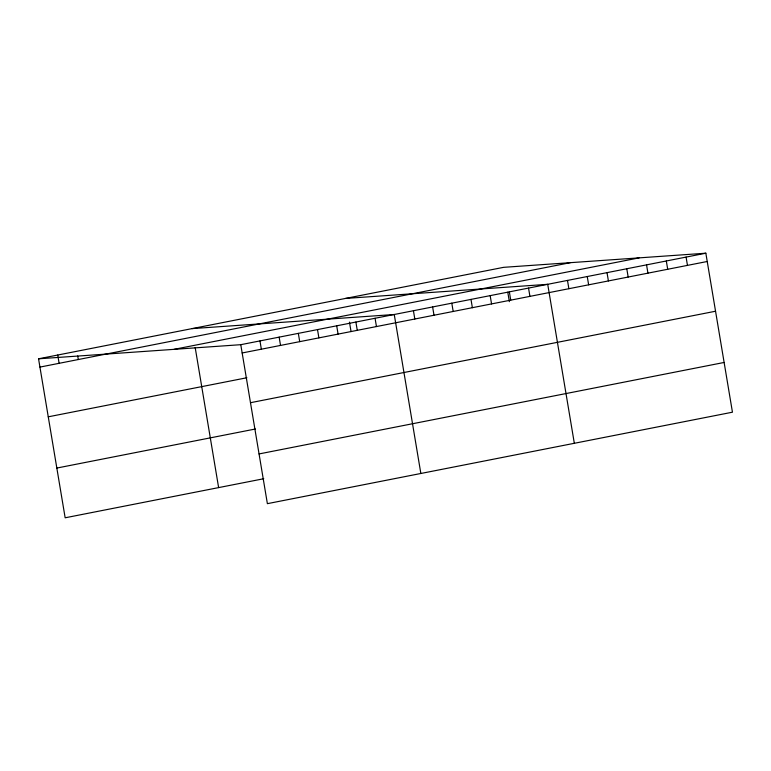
<?xml version="1.0" encoding="UTF-8"?>
<svg xmlns="http://www.w3.org/2000/svg" width="771" height="771" viewBox="0 0 771 771"><rect width="100%" height="100%" fill="white"/><g stroke="black" fill="none" stroke-linecap="round" stroke-linejoin="round"><path stroke-width="1.16" d="M38.55 358.804L503.617 267.335L705.841 253.206L732.45 412.196L267.383 503.665L240.774 344.685L38.55 358.804L65.159 517.794L263.769 478.724M39.938 367.092L570.357 262.67M174.044 349.35L639.111 257.871M240.774 344.685L705.841 253.206M242.161 352.973L707.229 261.494M48.255 416.822L246.874 377.751M250.479 402.703L715.555 311.224M56.832 468.055L255.442 428.994M259.056 453.936L724.123 362.457M345.495 298.435L547.718 284.316L574.328 443.296M192.027 328.619L394.251 314.501L420.85 473.481M686.084 257.1L687.462 265.378M666.317 260.983L667.705 269.272M646.551 264.877L647.939 273.156M626.784 268.761L628.172 277.04M607.018 272.645L608.406 280.933M587.251 276.538L588.639 284.817M567.485 280.422L568.873 288.711M528.54 288.084L529.928 296.372M509.352 291.862L510.739 300.141M507.781 292.19L509.361 301.663M490.173 295.63L491.551 303.919M470.985 299.408L472.372 307.687M451.796 303.176L453.184 311.465M432.618 306.954L434.006 315.233M413.429 310.723L414.817 319.011M375.063 318.269L376.45 326.557M355.884 322.047L357.262 330.325M349.456 322.105L351.046 331.578M336.696 325.825L338.084 334.103M317.507 329.593L318.895 337.871M298.329 333.371L299.717 341.649M279.141 337.139L280.528 345.418M259.962 340.917L261.35 349.196M195.188 347.557L218.627 487.6M77.707 355.99L78.305 359.546M57.738 355.036L59.116 363.314"/></g></svg>
